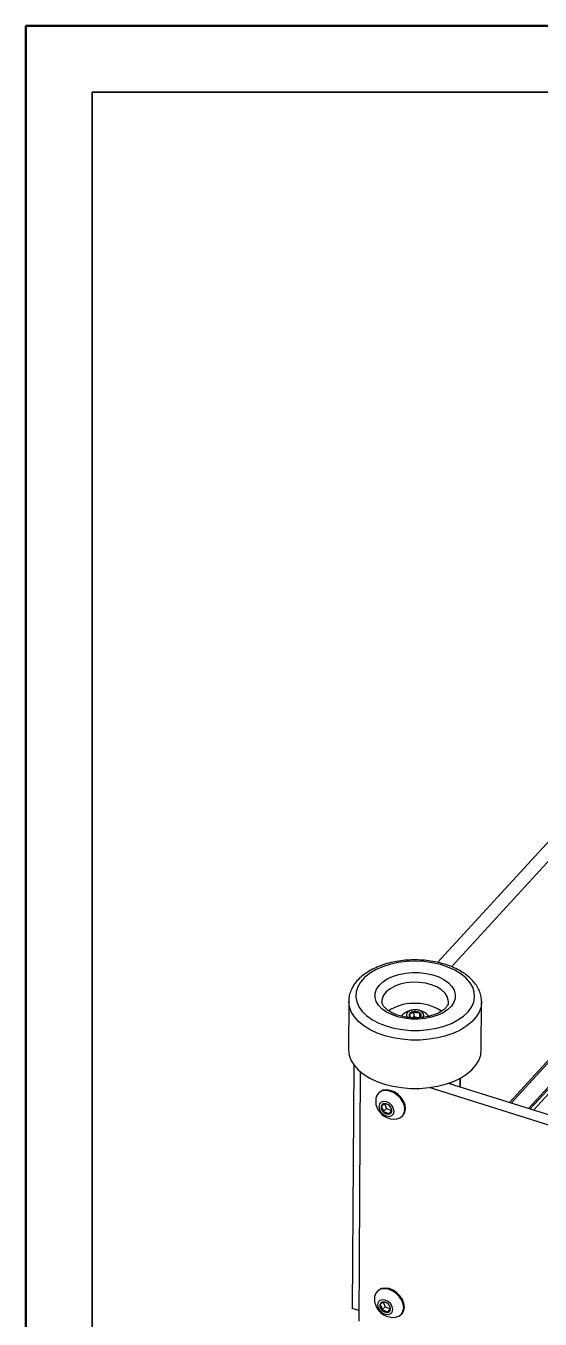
# Model space of a CAD drawing. Header units: millimetres. Extents: x -11 to 294, y 0 to 216.
# Drawn here: x 0 to 49.2, y 92.2 to 215.9 of the extents above; entities that cross this region are included whole.
import ezdxf

# ---------------------------------------------------------------- set-up
doc = ezdxf.new("R2010")
doc.units = ezdxf.units.MM
doc.layers.add('PAGE_BORDER', color=7, linetype='Continuous')

msp = doc.modelspace()

# ---------------------------------------------------------------- linework, layer by layer
at = {"color": 7, "linetype": 'Continuous', "lineweight": 50}
for p, q in [((0, 0), (0, 215.9)), ((0, 215.9), (279.4, 215.9))]:
    msp.add_line(p, q, dxfattribs=at)
at = {"color": 7, "linetype": 'Continuous', "lineweight": 25}
for p, q in [((82.56, 173.45), (39.35, 126.32)), ((83.88, 173.03), (40.68, 125.91)), ((83.95, 154.07), (46.22, 112.93)), ((48.53, 112.21), (86.25, 153.35)), ((30.86, 122.63), (30.84, 118.01)), ((43.54, 117.93), (43.56, 122.55)), ((37.12, 121.11), (37.13, 121.63)), ((37.66, 121.1), (37.66, 121.5)), ((36.75, 121.09), (36.83, 121.05)), ((37.12, 121.11), (36.95, 121.03)), ((37.48, 121.02), (37.12, 121.11)), ((31.35, 116.54), (31.2, 93.22)), ((31.97, 115.88), (31.82, 92.03)), ((41.55, 114.4), (41.56, 115.27)), ((33.73, 113.86), (33.67, 113.79)), ((162.22, 75.52), (38.55, 114.35)), ((161.79, 76.64), (40.39, 114.76)), ((34.29, 112.8), (34.46, 112.37)), ((34.46, 112.37), (34.16, 112.04)), ((34.46, 112.37), (34.96, 112.15)), ((34.96, 112.15), (34.66, 111.82)), ((36, 111.65), (36.07, 111.72)), ((33.62, 94.89), (33.55, 94.82)), ((31.83, 93.02), (31.2, 93.22)), ((34.34, 93.4), (34.04, 93.08)), ((34.17, 93.84), (34.34, 93.4)), ((34.34, 93.4), (34.85, 93.18)), ((34.85, 93.18), (34.54, 92.86)), ((35.89, 92.68), (35.95, 92.75))]:
    msp.add_line(p, q, dxfattribs=at)
at = {"color": 8, "linetype": 'Continuous', "lineweight": 25}
for p, q in [((46.38, 112.88), (84.11, 154.02)), ((48.06, 112.36), (85.78, 153.5)), ((48.21, 112.31), (85.93, 153.45)), ((41.51, 114.41), (41.52, 115.25)), ((40.49, 114.73), (40.49, 114.8)), ((40.63, 114.69), (40.63, 114.85))]:
    msp.add_line(p, q, dxfattribs=at)
at = {"color": 7, "linetype": 'Continuous', "lineweight": 25, "flags": 128}
for points in [[(36.8, 119.83), (37.63, 119.83), (38.45, 119.9), (39.25, 120.03), (40, 120.23), (40.69, 120.5), (41.31, 120.82), (41.84, 121.19), (42.27, 121.6), (42.6, 122.04), (42.81, 122.51), (42.9, 122.99), (42.87, 123.47), (42.72, 123.95), (42.45, 124.41), (42.07, 124.84), (41.59, 125.23), (41.01, 125.58), (40.35, 125.88), (39.63, 126.12), (38.85, 126.3), (38.04, 126.4), (37.22, 126.44), (36.39, 126.41), (35.58, 126.31), (34.8, 126.14), (34.08, 125.91), (33.42, 125.61), (32.85, 125.27), (32.37, 124.88), (31.99, 124.45), (31.72, 123.99), (31.57, 123.52), (31.54, 123.03), (31.63, 122.55), (31.84, 122.08), (32.16, 121.64), (32.59, 121.22), (33.13, 120.85), (33.74, 120.53), (34.44, 120.26), (35.19, 120.05), (35.98, 119.91), (36.8, 119.83)], [(38.16, 120.96), (37.5, 120.9), (36.83, 120.91), (36.17, 120.98), (35.54, 121.12), (34.97, 121.33), (34.46, 121.58), (34.04, 121.89), (33.71, 122.23), (33.49, 122.6), (33.39, 122.98), (33.4, 123.37), (33.52, 123.76), (33.76, 124.12), (34.1, 124.45), (34.54, 124.75), (35.06, 124.99), (35.64, 125.18), (36.28, 125.31), (36.94, 125.36), (37.61, 125.36), (38.26, 125.28), (38.89, 125.14), (39.47, 124.94), (39.97, 124.68), (40.4, 124.38), (40.72, 124.03), (40.94, 123.67), (41.05, 123.28), (41.04, 122.89), (40.91, 122.51), (40.68, 122.14), (40.33, 121.81), (39.89, 121.52), (39.38, 121.27), (38.79, 121.08), (38.16, 120.96)], [(43.56, 122.63), (43.56, 122.58), (43.56, 122.55)], [(36.69, 121.68), (36.48, 121.54), (36.38, 121.36), (36.4, 121.17), (36.47, 121.07)], [(37.94, 121.06), (38.03, 121.23), (38.01, 121.42), (37.86, 121.59), (37.62, 121.72), (37.31, 121.78), (36.98, 121.76), (36.69, 121.68)], [(36.75, 121.09), (36.8, 121.06), (36.8, 121.06)], [(30.84, 118.01), (30.84, 117.98), (30.9, 117.47), (31.08, 116.98), (31.37, 116.5), (31.78, 116.06), (32.28, 115.64), (32.87, 115.27), (33.55, 114.95), (34.29, 114.69), (35.09, 114.49), (35.92, 114.35), (36.78, 114.28), (37.65, 114.28), (38.51, 114.35), (39.34, 114.48), (40.13, 114.68), (40.87, 114.94), (41.54, 115.26), (42.13, 115.63), (42.63, 116.04), (43.02, 116.49), (43.31, 116.96), (43.48, 117.46), (43.54, 117.93)], [(35.45, 111.37), (35.76, 111.47), (36.01, 111.66), (36.17, 111.93), (36.23, 112.25), (36.19, 112.62), (36.05, 112.98), (35.81, 113.33), (35.51, 113.64), (35.15, 113.87), (34.77, 114.02), (34.4, 114.07), (34.06, 114.03), (33.77, 113.88), (33.57, 113.65), (33.45, 113.35), (33.44, 113.21)], [(36.07, 111.72), (36.08, 111.73), (36.24, 112), (36.3, 112.32), (36.25, 112.69), (36.11, 113.06), (35.88, 113.4), (35.57, 113.71), (35.22, 113.94), (34.84, 114.09), (34.46, 114.15), (34.12, 114.1), (33.84, 113.95), (33.73, 113.86)], [(33.44, 113.21), (33.44, 113.12), (33.44, 113.03), (33.44, 112.93), (33.46, 112.84), (33.47, 112.75), (33.5, 112.65), (33.52, 112.56), (33.55, 112.47), (33.68, 112.21), (33.86, 111.97), (34.07, 111.76), (34.31, 111.59), (34.58, 111.46), (34.86, 111.38), (35.16, 111.35), (35.45, 111.37)], [(33.73, 112.55), (33.79, 112.27), (33.94, 112), (34.18, 111.78), (34.46, 111.64), (34.75, 111.6), (34.99, 111.67), (35.15, 111.84), (35.2, 112.08), (35.15, 112.36), (34.99, 112.63), (34.75, 112.85), (34.47, 112.99), (34.19, 113.03), (33.95, 112.96), (33.79, 112.79), (33.73, 112.55)], [(35.34, 92.4), (35.65, 92.5), (35.9, 92.69), (36.05, 92.96), (36.12, 93.29), (36.07, 93.65), (35.93, 94.02), (35.7, 94.37), (35.39, 94.67), (35.03, 94.91), (34.66, 95.06), (34.28, 95.11), (33.94, 95.06), (33.66, 94.91), (33.45, 94.68), (33.34, 94.38), (33.32, 94.25)], [(33.32, 94.25), (33.32, 94.15), (33.32, 94.06), (33.33, 93.97), (33.34, 93.87), (33.36, 93.78), (33.38, 93.69), (33.41, 93.6), (33.44, 93.51), (33.57, 93.24), (33.74, 93), (33.95, 92.79), (34.19, 92.62), (34.46, 92.5), (34.75, 92.42), (35.04, 92.38), (35.34, 92.4)], [(35.95, 92.75), (35.96, 92.76), (36.12, 93.03), (36.18, 93.36), (36.14, 93.72), (35.99, 94.09), (35.76, 94.44), (35.46, 94.74), (35.1, 94.98), (34.72, 95.13), (34.35, 95.18), (34, 95.13), (33.72, 94.99), (33.62, 94.89)], [(33.62, 93.58), (33.67, 93.31), (33.83, 93.04), (34.07, 92.81), (34.35, 92.67), (34.63, 92.64), (34.87, 92.71), (35.03, 92.88), (35.09, 93.12), (35.03, 93.4), (34.88, 93.67), (34.64, 93.89), (34.36, 94.03), (34.08, 94.06), (33.84, 93.99), (33.67, 93.82), (33.62, 93.58)]]:
    msp.add_lwpolyline(points, dxfattribs=at)
at = {"color": 8, "linetype": 'Continuous', "lineweight": 25, "flags": 128}
for points in [[(40.39, 122.58), (40.38, 122.71), (40.27, 123.07), (40.05, 123.41), (39.72, 123.72), (39.29, 123.98), (38.78, 124.19), (38.21, 124.34), (37.6, 124.42), (36.98, 124.44), (36.37, 124.38), (35.79, 124.25), (35.26, 124.06), (34.81, 123.81), (34.45, 123.51), (34.2, 123.18), (34.06, 122.83), (34.04, 122.62)], [(37.68, 118.9), (36.81, 118.9), (35.95, 118.97), (35.12, 119.11), (34.32, 119.31), (33.58, 119.57), (32.9, 119.89), (32.31, 120.26), (31.8, 120.68), (31.4, 121.12), (31.11, 121.6), (30.93, 122.09), (30.86, 122.6)], [(43.56, 122.55), (43.51, 122.08), (43.34, 121.58), (43.05, 121.11), (42.65, 120.66), (42.16, 120.25), (41.57, 119.88), (40.9, 119.56), (40.16, 119.3), (39.37, 119.1), (38.54, 118.97), (37.68, 118.9)]]:
    msp.add_lwpolyline(points, dxfattribs=at)
at = {"color": 7, "linetype": 'Continuous', "lineweight": 25}
for centre, radius, start, end in [((36.95, 118.42), 3.98, 89.7344, 124.7958), ((37.2, 120.03), 1.76, 40.9395, 138.8618), ((36.87, 121.29), 0.234, 146.3648, 240.6616), ((37.13, 121.01), 0.615, 90.3226, 138.1976), ((37.32, 118.18), 4.23, 55.2708, 94.7683), ((37.21, 120.82), 0.816, 56.8252, 96.2185), ((37.55, 121.3), 0.234, 326.3614, 60.6619), ((37.41, 121.41), 0.409, 298.1919, 323.1662), ((34.28, 112.49), 0.322, 90.9415, 171.5752), ((34.28, 112.14), 0.676, 42.3669, 90.4788), ((34.37, 112.14), 0.608, 355.3419, 47.0649), ((34.57, 112.49), 0.608, 175.3419, 227.0649), ((34.65, 112.5), 0.676, 222.3675, 270.4781), ((34.66, 112.14), 0.322, 270.9415, 351.5752), ((34.17, 93.52), 0.322, 90.9414, 171.5758), ((34.45, 93.52), 0.608, 175.3434, 227.0631), ((34.54, 93.53), 0.676, 222.3678, 270.4779), ((34.17, 93.17), 0.676, 42.3693, 90.4771), ((34.54, 93.18), 0.322, 270.9404, 351.5768), ((34.25, 93.18), 0.608, 355.3415, 47.0631)]:
    msp.add_arc(centre, radius, start, end, dxfattribs=at)
for points, knots in [([(43.56, 122.65), (43.55, 122.82), (43.52, 123.16), (43.34, 123.67), (43.07, 124.16), (42.71, 124.61), (42.25, 125.04), (41.71, 125.42), (41.09, 125.76), (40.4, 126.04), (39.67, 126.27), (38.89, 126.43), (38.09, 126.54), (37.28, 126.58), (36.47, 126.55), (35.66, 126.47), (34.89, 126.32), (34.14, 126.11), (33.45, 125.84), (32.81, 125.51), (32.24, 125.13), (31.75, 124.69), (31.36, 124.21), (31.07, 123.7), (30.91, 123.17), (30.85, 122.79), (30.87, 122.6), (30.87, 122.59)], [0, 0, 0, 0, 0.031161, 0.063436, 0.096897, 0.13234, 0.170276, 0.210853, 0.253913, 0.299115, 0.346066, 0.394379, 0.443631, 0.493371, 0.543131, 0.592439, 0.640846, 0.68796, 0.733461, 0.777116, 0.818796, 0.858437, 0.896017, 0.931603, 0.965416, 0.997934, 1, 1, 1, 1]), ([(40.38, 122.58), (40.38, 122.54), (40.39, 122.42), (40.31, 122.23), (40.15, 122), (39.9, 121.76), (39.56, 121.54), (39.14, 121.35), (38.66, 121.19), (38.14, 121.08), (37.74, 121.04), (37.41, 121.02), (37.08, 121.02), (36.6, 121.04), (36.04, 121.13), (35.53, 121.27), (35.08, 121.45), (34.7, 121.66), (34.41, 121.89), (34.2, 122.13), (34.08, 122.35), (34.03, 122.52), (34.04, 122.6), (34.05, 122.62)], [0, 0, 0, 0, 0.0154895, 0.0452334, 0.0797196, 0.1256909, 0.178813, 0.2390325, 0.3054718, 0.3768685, 0.447805, 0.4652564, 0.5045185, 0.5803478, 0.6542055, 0.7240799, 0.7882194, 0.845155, 0.8938698, 0.9340561, 0.9664515, 0.9942512, 1, 1, 1, 1]), ([(37.13, 121.63), (37.1, 121.61), (37.04, 121.55), (36.91, 121.46), (36.78, 121.42), (36.7, 121.42), (36.67, 121.42)], [0, 0, 0, 0, 0.177559, 0.542504, 0.847336, 1, 1, 1, 1]), ([(36.67, 121.42), (36.68, 121.36), (36.7, 121.26), (36.72, 121.14), (36.74, 121.1), (36.75, 121.09)], [0, 0, 0, 0, 0.610016, 0.883628, 1, 1, 1, 1]), ([(37.66, 121.5), (37.58, 121.49), (37.44, 121.48), (37.26, 121.54), (37.17, 121.6), (37.13, 121.63)], [0, 0, 0, 0, 0.414537, 0.736633, 1, 1, 1, 1]), ([(37.74, 121.17), (37.73, 121.2), (37.7, 121.26), (37.68, 121.38), (37.67, 121.46), (37.66, 121.5)], [0, 0, 0, 0, 0.264373, 0.633074, 1, 1, 1, 1]), ([(37.55, 121.03), (37.6, 121.05), (37.66, 121.09), (37.72, 121.15), (37.74, 121.17)], [0, 0, 0, 0, 0.608017, 1, 1, 1, 1]), ([(34.28, 112.81), (34.26, 112.8), (34.23, 112.77), (34.18, 112.73), (34.12, 112.68), (34.05, 112.62), (34, 112.57), (33.96, 112.54)], [0, 0, 0, 0, 0.126037, 0.311164, 0.474417, 0.668074, 1, 1, 1, 1]), ([(34.78, 112.59), (34.75, 112.62), (34.7, 112.67), (34.61, 112.72), (34.51, 112.76), (34.41, 112.79), (34.33, 112.8), (34.28, 112.81)], [0, 0, 0, 0, 0.193115, 0.408835, 0.56656, 0.734652, 1, 1, 1, 1]), ([(34.97, 112.1), (34.97, 112.13), (34.96, 112.23), (34.92, 112.38), (34.85, 112.51), (34.8, 112.57), (34.78, 112.59)], [0, 0, 0, 0, 0.20038, 0.549274, 0.868262, 1, 1, 1, 1]), ([(33.96, 112.54), (33.98, 112.52), (34.03, 112.46), (34.1, 112.33), (34.14, 112.18), (34.15, 112.08), (34.16, 112.04)], [0, 0, 0, 0, 0.131738, 0.450735, 0.79962, 1, 1, 1, 1]), ([(34.16, 112.04), (34.2, 112.04), (34.29, 112.02), (34.4, 111.99), (34.49, 111.95), (34.58, 111.9), (34.63, 111.85), (34.66, 111.82)], [0, 0, 0, 0, 0.231514, 0.468089, 0.624343, 0.777435, 1, 1, 1, 1]), ([(34.66, 111.82), (34.69, 111.85), (34.75, 111.9), (34.82, 111.97), (34.88, 112.02), (34.93, 112.06), (34.96, 112.08), (34.97, 112.1)], [0, 0, 0, 0, 0.291019, 0.563287, 0.720405, 0.851471, 1, 1, 1, 1]), ([(34.16, 93.84), (34.15, 93.83), (34.11, 93.81), (34.06, 93.77), (34, 93.72), (33.93, 93.65), (33.88, 93.6), (33.85, 93.57)], [0, 0, 0, 0, 0.1260397, 0.3111631, 0.474415, 0.6680707, 1, 1, 1, 1]), ([(33.85, 93.57), (33.86, 93.55), (33.92, 93.49), (33.99, 93.36), (34.03, 93.21), (34.04, 93.11), (34.04, 93.08)], [0, 0, 0, 0, 0.131749, 0.45073, 0.799617, 1, 1, 1, 1]), ([(34.04, 93.08), (34.08, 93.07), (34.17, 93.06), (34.28, 93.03), (34.38, 92.98), (34.46, 92.93), (34.51, 92.88), (34.54, 92.86)], [0, 0, 0, 0, 0.231513, 0.468104, 0.624342, 0.777433, 1, 1, 1, 1]), ([(34.67, 93.62), (34.64, 93.65), (34.58, 93.7), (34.49, 93.76), (34.4, 93.8), (34.29, 93.83), (34.21, 93.84), (34.16, 93.84)], [0, 0, 0, 0, 0.193123, 0.408838, 0.566564, 0.734638, 1, 1, 1, 1]), ([(34.54, 92.86), (34.57, 92.88), (34.63, 92.94), (34.7, 93), (34.76, 93.06), (34.81, 93.09), (34.84, 93.12), (34.86, 93.13)], [0, 0, 0, 0, 0.291026, 0.563285, 0.720406, 0.851471, 1, 1, 1, 1]), ([(34.86, 93.13), (34.85, 93.17), (34.84, 93.26), (34.81, 93.42), (34.74, 93.55), (34.68, 93.61), (34.67, 93.62)], [0, 0, 0, 0, 0.200379, 0.549274, 0.868258, 1, 1, 1, 1])]:
    msp.add_open_spline(points, degree=3, knots=knots, dxfattribs=at)
at = {"layer": 'PAGE_BORDER', "lineweight": 35}
for p, q in [((6.35, 209.55), (273.05, 209.55)), ((6.35, 6.35), (6.35, 209.55))]:
    msp.add_line(p, q, dxfattribs=at)

doc.saveas('drawing.dxf')
